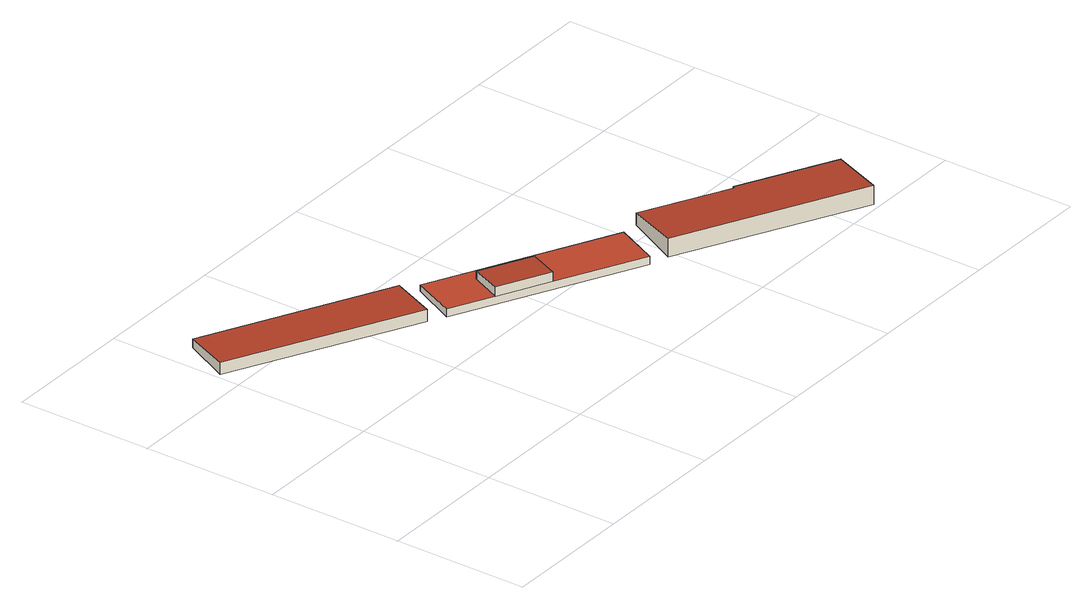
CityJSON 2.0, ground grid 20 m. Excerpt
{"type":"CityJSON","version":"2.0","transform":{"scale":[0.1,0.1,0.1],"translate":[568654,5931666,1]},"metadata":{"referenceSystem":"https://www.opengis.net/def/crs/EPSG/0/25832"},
"CityObjects":{
"building1":{"type":"Building","attributes":{"Grundfläche 2D":"4.545154","Grundhöhe NN":"1.999"},"geometry":[{"type":"Solid","lod":"3","boundaries":[[[[0,1,2,3]],[[4,5,3,2]],[[5,6,0,3]],[[6,7,1,0]],[[7,4,2,1]],[[7,6,5,4]]]],"semantics":{"surfaces":[{"type":"RoofSurface"},{"type":"WallSurface"},{"type":"GroundSurface"}],"values":[[0,1,1,1,1,2]]}}]},
"building2":{"type":"Building","attributes":{"Grundfläche 2D":"231.232970","Grundhöhe NN":"1.999"},"geometry":[{"type":"Solid","lod":"3","boundaries":[[[[8,9,10,11]],[[8,11,12,13]],[[9,8,13,14]],[[10,9,14,15]],[[11,10,15,12]],[[14,13,12,15]]]],"semantics":{"surfaces":[{"type":"RoofSurface"},{"type":"WallSurface"},{"type":"GroundSurface"}],"values":[[0,1,1,1,1,2]]}}]},
"building3":{"type":"Building","attributes":{"Grundfläche 2D":"219.411080","Grundhöhe NN":"1.999"},"geometry":[{"type":"Solid","lod":"3","boundaries":[[[[16,17,18,19]],[[20,21,22,23,24,25,26,27]],[[20,23,19,18]],[[23,22,16,19]],[[22,21,17,16]],[[18,17,21,20]],[[26,25,28,29]],[[27,26,29,30]],[[24,23,20,27,30,31]],[[25,24,31,28]],[[30,29,28,31]]]],"semantics":{"surfaces":[{"type":"RoofSurface"},{"type":"WallSurface"},{"type":"GroundSurface"}],"values":[[0,0,1,1,1,1,1,1,1,1,2]]}}]},
"building4":{"type":"Building","attributes":{"Grundfläche 2D":"277.434983","Grundhöhe NN":"1.999"},"geometry":[{"type":"Solid","lod":"3","boundaries":[[[[32,33,34,35,36,37]],[[38,39,37,36]],[[39,40,32,37]],[[40,41,33,32]],[[41,42,34,33]],[[42,43,35,34]],[[43,38,36,35]],[[43,42,41,40,39,38]]]],"semantics":{"surfaces":[{"type":"RoofSurface"},{"type":"WallSurface"},{"type":"GroundSurface"}],"values":[[0,1,1,1,1,1,1,2]]}}]}
},
"vertices":[
[113,477,14],[54,506,14],[51,500,14],[110,470,14],[51,500,10],[110,470,10],[113,477,10],[54,506,10],
[9,435,28],[275,299,28],[310,369,23],[43,504,23],[43,504,10],[9,435,10],[275,299,10],[310,369,10],
[461,263,32],[386,301,32],[362,253,36],[437,216,36],[362,253,22],[386,301,20],[461,263,20],[437,216,22],[562,152,22],[596,219,19],[333,352,19],[299,285,22],[596,219,10],[333,352,10],[299,285,10],[562,152,10],
[856,9,38],[899,93,28],[761,164,28],[759,161,28],[633,226,28],[591,144,38],[633,226,10],[591,144,10],[856,9,10],[899,93,10],[761,164,10],[759,161,10]
]}
